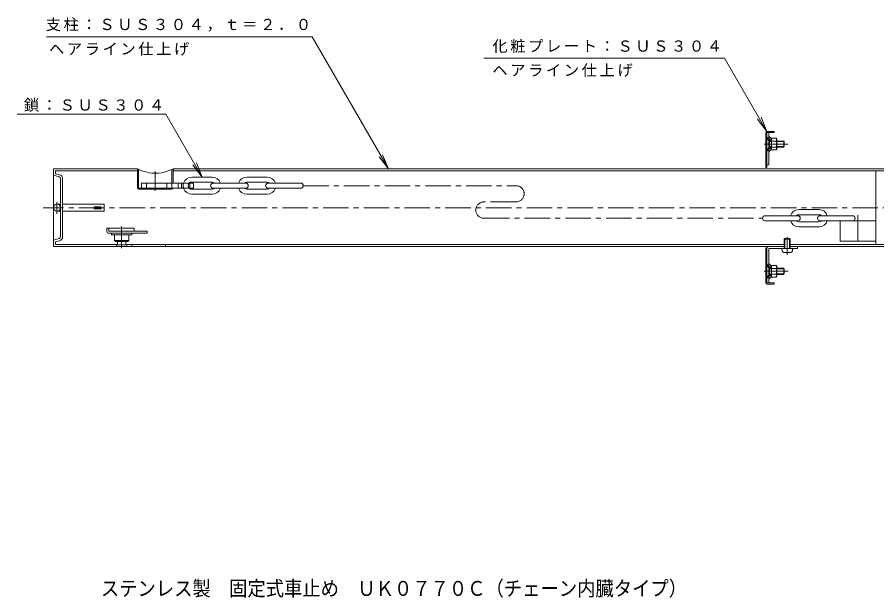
# Model space of a CAD drawing. Units: millimetres, scale not verified. Extents: x -807 to 922, y -674 to 584.
# Drawn here: x -507 to 337, y -674 to -103 of the extents above; entities that cross this region are included whole.
import ezdxf
from ezdxf.enums import TextEntityAlignment as Align

# ---------------------------------------------------------------- set-up
doc = ezdxf.new("R2010")
doc.units = ezdxf.units.MM
doc.header["$LTSCALE"] = 5
for name, pattern in [('CHAIN1', [8, 5, -1, 1, -1]), ('DASHED1', [1.8, 1.2, -0.6]), ('DOUBLE_CHAIN1', [8.8, 5, -1, 0.6, -0.6, 0.6, -1])]:
    doc.linetypes.add(name, pattern=pattern)
for name, color, linetype, lineweight in [('0-0_通り芯', 3, 'Continuous', 9), ('0-5_寸法', 7, 'Continuous', 9), ('0-6_ハッチ', 7, 'Continuous', 9), ('0-A', 7, 'Continuous', 9)]:
    doc.layers.add(name, color=color, linetype=linetype, lineweight=lineweight)
doc.layers.add('F-5_F-5ﾚｲﾔ', color=2, linetype='Continuous')
doc.styles.add('ＭＳ ゴシック', font='')
doc.styles.get('ＭＳ ゴシック').set_extended_font_data('MS Gothic')

msp = doc.modelspace()

# ---------------------------------------------------------------- linework, layer by layer
at = {"layer": '0-0_通り芯'}
for p, q in [((-471.888, -328.834), (-471.888, -252.534)), ((-471.888, -252.534), (-389.388, -252.534)), ((-389.388, -271.534), (-389.388, -252.534)), ((-388.388, -253.032), (-388.388, -271.534)), ((-355.388, -253.032), (-355.388, -271.534)), ((-354.388, -266.534), (-354.388, -252.534)), ((-354.388, -252.534), (488.112, -252.534)), ((-471.888, -258.773), (-466.37, -260.252)), ((-469.888, -257.239), (-469.888, -254.534)), ((-469.888, -254.534), (-389.388, -254.534)), ((-466, -258.283), (-469.888, -257.239)), ((-354.388, -254.534), (488.112, -254.534)), ((336.112, -326.834), (336.112, -254.534)), ((-464.887, -319.184), (-464.887, -262.184)), ((-462.888, -262.184), (-462.888, -319.184)), ((-355.388, -272.534), (-388.388, -272.534)), ((-464.887, -287.184), (-468.387, -287.184)), ((-468.387, -294.184), (-464.887, -294.184)), ((-419.388, -313.834), (-419.388, -310.834)), ((-417.388, -315.834), (-379.888, -315.834)), ((-411.888, -322.834), (-411.888, -317.334)), ((-397.888, -322.834), (-397.888, -317.334)), ((-379.888, -315.834), (-379.888, -313.834)), ((-471.888, -322.594), (-466.37, -321.116)), ((246.812, -328.834), (-471.888, -328.834)), ((-466, -323.084), (-469.888, -324.129)), ((-469.888, -324.129), (-469.888, -326.834)), ((-469.888, -326.834), (-408.888, -326.834)), ((-410.888, -323.834), (-411.888, -322.834)), ((-397.888, -322.834), (-411.888, -322.834)), ((-398.888, -323.834), (-410.888, -323.834)), ((-409.888, -326.834), (-409.888, -328.834)), ((-408.888, -327.334), (-408.888, -323.834)), ((-408.888, -327.334), (-400.888, -327.334)), ((-400.888, -327.334), (-400.888, -323.834)), ((-400.888, -326.834), (246.812, -326.834)), ((-399.888, -328.834), (-399.888, -326.834)), ((-398.888, -323.834), (-397.888, -322.834)), ((-394.888, -326.834), (-394.888, -328.834)), ((-361.888, -328.834), (-361.888, -326.834)), ((251.412, -326.834), (488.112, -326.834)), ((488.112, -328.834), (251.412, -328.834))]:
    msp.add_line(p, q, dxfattribs=at)
at = {"layer": '0-0_通り芯', "linetype": 'CHAIN1'}
for p, q in [((-371.888, -254.82), (-371.888, -274.23)), ((-468.387, -296.739), (-468.387, -285.088)), ((498.112, -290.684), (-481.888, -290.684)), ((-404.888, -330.369), (-404.888, -309.166))]:
    msp.add_line(p, q, dxfattribs=at)
at = {"layer": '0-0_通り芯'}
for points in [[(-462.888, -287.184), (-421.888, -287.184), (-421.888, -294.184), (-462.888, -294.184)], [(-419.388, -310.834), (-392.388, -310.834), (-392.388, -313.834)], [(-379.888, -313.834), (-417.388, -313.834), (-417.388, -310.834)], [(-414.888, -315.834), (-414.888, -317.334), (-394.888, -317.334), (-394.888, -315.834)]]:
    msp.add_lwpolyline(points, dxfattribs=at)
msp.add_lwpolyline([(-431.888, -289.684), (-431.888, -291.684), (-424.888, -291.684), (-424.888, -289.684)], close=True, dxfattribs=at)
msp.add_circle((-468.387, -290.684), 3.5, dxfattribs=at)
for centre, radius, start, end in [((-371.888, -218.634), 38.15, 242.69574, 272.25336), ((-371.888, -218.634), 38.15, 272.39261, 297.30424), ((-466.888, -262.184), 2, 0, 75), ((-466.888, -262.184), 4, 0, 77.17656), ((-388.388, -271.534), 1, 180, 270), ((-355.388, -271.534), 1, 270, 0), ((-466.888, -319.184), 2, 285, 0), ((-466.888, -319.184), 4, 282.82343, 0), ((-417.388, -313.834), 2, 180, 270)]:
    msp.add_arc(centre, radius, start, end, dxfattribs=at)
at = {"layer": '0-5_寸法'}
for p, q in [((-49.12, -143.592), (187.49, -143.592)), ((229.112, -215.684), (187.49, -143.592)), ((-507.48, -198.798), (-361.336, -198.798)), ((-361.336, -198.798), (-325.693, -260.534)), ((229.112, -215.684), (223.372, -201.825)), ((229.112, -215.684), (219.981, -203.783)), ((-142.757, -252.534), (-151.889, -240.633)), ((-142.757, -252.534), (-148.497, -238.676)), ((-325.693, -260.534), (-334.825, -248.633)), ((-325.693, -260.534), (-331.433, -246.676))]:
    msp.add_line(p, q, dxfattribs=at)
msp.add_lwpolyline([(-478.735, -122.805), (-217.656, -122.805), (-142.757, -252.534)], dxfattribs=at)
at = {"layer": '0-6_ハッチ'}
for p, q in [((-335.888, -260.534), (-315.888, -260.534)), ((-261.888, -260.534), (-281.888, -260.534)), ((-385.388, -266.534), (-385.388, -271.534)), ((-385.388, -266.534), (-334.388, -266.534)), ((-349.388, -271.534), (-349.388, -266.534)), ((-315.888, -265.534), (-335.888, -265.534)), ((-334.388, -266.534), (-334.388, -271.534)), ((-314.888, -266.534), (-282.888, -266.534)), ((-281.888, -265.534), (-261.888, -265.534)), ((-228.888, -266.534), (-260.888, -266.534)), ((-388.388, -271.534), (-334.388, -271.534)), ((-376.888, -272.534), (-376.888, -271.534)), ((-335.888, -272.534), (-315.888, -272.534)), ((-315.888, -277.534), (-335.888, -277.534)), ((-282.888, -271.534), (-314.888, -271.534)), ((-261.888, -272.534), (-281.888, -272.534)), ((-281.888, -277.534), (-261.888, -277.534)), ((-260.888, -271.534), (-228.888, -271.534)), ((280.377, -292.534), (260.377, -292.534)), ((227.377, -298.534), (259.377, -298.534)), ((259.377, -303.534), (227.377, -303.534)), ((260.377, -297.534), (280.377, -297.534)), ((313.377, -298.534), (281.377, -298.534)), ((281.377, -303.534), (336.112, -303.534)), ((301.112, -303.534), (301.112, -323.534)), ((280.377, -304.534), (260.377, -304.534)), ((260.377, -309.534), (280.377, -309.534)), ((301.112, -323.534), (336.112, -323.534))]:
    msp.add_line(p, q, dxfattribs=at)
at = {"layer": '0-6_ハッチ', "linetype": 'DASHED1'}
for p, q in [((-380.388, -266.534), (-380.388, -271.534)), ((-360.388, -271.534), (-360.388, -266.534)), ((-345.888, -271.534), (-345.888, -266.534)), ((-337.888, -266.534), (-337.888, -271.534))]:
    msp.add_line(p, q, dxfattribs=at)
at = {"layer": '0-6_ハッチ', "linetype": 'CHAIN1'}
for p, q in [((-226.388, -269.034), (-17.388, -269.034)), ((-17.388, -285.034), (-48.888, -285.034)), ((-48.888, -301.034), (224.877, -301.034)), ((318.612, -298.077), (318.612, -324.551))]:
    msp.add_line(p, q, dxfattribs=at)
at = {"layer": '0-6_ハッチ'}
for centre, radius, start, end in [((-335.888, -269.034), 8.5, 90, 163.0188), ((-315.888, -269.034), 8.5, 17.10463, 90), ((-281.888, -269.034), 8.5, 90, 162.89536), ((-261.888, -269.034), 8.5, 17.10463, 90), ((-335.888, -269.034), 3.5, 90, 128.65981), ((-314.888, -269.034), 2.5, 90, 270), ((-315.888, -269.034), 3.5, 45.58469, 90), ((-281.888, -269.034), 3.5, 90, 134.4153), ((-282.888, -269.034), 2.5, 270, 90), ((-260.888, -269.034), 2.5, 90, 270), ((-261.888, -269.034), 3.5, 45.58469, 90), ((-228.888, -269.034), 2.5, 270, 90), ((-335.888, -269.034), 8.5, 197.76813, 270), ((-335.888, -269.034), 3.5, 231.34018, 270), ((-315.888, -269.034), 3.5, 270, 315), ((-315.888, -269.034), 8.5, 270, 342.89536), ((-281.888, -269.034), 8.5, 197.10463, 270), ((-281.888, -269.034), 3.5, 225, 270), ((-261.888, -269.034), 3.5, 270, 314.4153), ((-261.888, -269.034), 8.5, 270, 342.89536), ((260.377, -301.034), 8.5, 90, 162.89536), ((280.377, -301.034), 8.5, 17.10463, 90), ((227.377, -301.034), 2.5, 90, 270), ((260.377, -301.034), 8.5, 197.10463, 270), ((260.377, -301.034), 3.5, 225, 270), ((260.377, -301.034), 3.5, 90, 134.4153), ((259.377, -301.034), 2.5, 270, 90), ((281.377, -301.034), 2.5, 90, 270), ((280.377, -301.034), 3.5, 45.58469, 90), ((280.377, -301.034), 3.5, 270, 314.4153), ((280.377, -301.034), 8.5, 270, 342.89536), ((313.377, -301.034), 2.5, 270, 90)]:
    msp.add_arc(centre, radius, start, end, dxfattribs=at)
at = {"layer": '0-6_ハッチ', "linetype": 'DASHED1'}
for radius, start, end in [(8.5, 163.0188, 197.76813), (3.5, 128.65981, 231.34018)]:
    msp.add_arc((-335.888, -269.034), radius, start, end, dxfattribs=at)
at = {"layer": '0-6_ハッチ', "linetype": 'CHAIN1'}
for centre, start, end in [((-17.388, -277.034), 270, 90), ((-48.888, -293.034), 90, 270)]:
    msp.add_arc(centre, 8, start, end, dxfattribs=at)
at = {"layer": '0-A'}
for p, q in [((228.112, -216.684), (228.112, -251.184)), ((229.112, -215.684), (236.112, -215.684)), ((229.112, -216.684), (229.112, -251.184)), ((231.112, -216.684), (231.112, -248.534)), ((229.112, -251.184), (228.112, -251.184)), ((229.112, -248.534), (231.112, -248.534)), ((246.812, -320.834), (246.112, -321.534)), ((251.412, -320.834), (246.812, -320.834)), ((246.812, -330.834), (246.812, -320.834)), ((252.112, -321.534), (251.412, -320.834)), ((251.412, -320.834), (251.412, -330.834)), ((246.112, -321.534), (246.112, -330.834)), ((246.112, -321.534), (252.112, -321.534)), ((252.112, -321.534), (252.112, -330.834)), ((229.112, -330.184), (228.112, -330.184)), ((228.112, -364.684), (228.112, -330.184)), ((229.112, -364.684), (229.112, -330.184)), ((243.862, -331.834), (243.862, -330.834)), ((251.362, -334.834), (246.863, -334.834)), ((254.362, -331.834), (254.362, -330.834)), ((229.112, -365.684), (236.112, -365.684))]:
    msp.add_line(p, q, dxfattribs=at)
at = {"layer": '0-A', "linetype": 'DOUBLE_CHAIN1'}
for p, q in [((228.112, -221.684), (231.612, -225.184)), ((232.319, -224.477), (229.112, -221.269)), ((231.112, -220.441), (233.734, -223.062)), ((231.612, -225.184), (233.733, -223.062)), ((231.612, -225.184), (231.612, -231.184)), ((233.734, -225.184), (231.612, -225.184)), ((233.734, -225.684), (231.612, -225.684)), ((238.243, -225.297), (233.734, -225.297)), ((245.612, -225.184), (238.734, -225.184)), ((246.112, -225.684), (238.734, -225.684)), ((246.112, -225.684), (245.612, -225.184)), ((245.612, -225.184), (245.612, -231.184)), ((246.112, -230.684), (246.112, -225.684)), ((250.112, -228.184), (226.552, -228.184)), ((231.612, -231.184), (228.112, -234.684)), ((229.112, -235.098), (232.319, -231.891)), ((233.734, -233.305), (231.112, -235.926)), ((231.612, -230.684), (233.734, -230.684)), ((233.733, -233.305), (231.612, -231.184)), ((231.612, -231.184), (233.734, -231.184)), ((233.734, -231.07), (238.243, -231.07)), ((238.734, -230.684), (246.112, -230.684)), ((238.734, -231.184), (245.612, -231.184)), ((245.612, -231.184), (246.112, -230.684)), ((229.112, -346.269), (232.319, -349.477)), ((233.734, -348.062), (231.112, -345.441)), ((250.112, -353.184), (226.552, -353.184)), ((231.612, -350.184), (228.112, -346.684)), ((233.733, -348.062), (231.612, -350.184)), ((231.612, -356.184), (231.612, -350.184)), ((231.612, -350.184), (233.734, -350.184)), ((231.612, -350.684), (233.734, -350.684)), ((233.734, -350.297), (238.243, -350.297)), ((238.734, -350.184), (245.612, -350.184)), ((238.734, -350.684), (246.112, -350.684)), ((245.612, -350.184), (246.112, -350.684)), ((245.612, -356.184), (245.612, -350.184)), ((246.112, -350.684), (246.112, -355.684)), ((228.112, -359.684), (231.612, -356.184)), ((232.319, -356.891), (229.112, -360.098)), ((231.112, -360.926), (233.734, -358.305)), ((233.734, -355.684), (231.612, -355.684)), ((231.612, -356.184), (233.733, -358.305)), ((233.734, -356.184), (231.612, -356.184)), ((238.243, -356.07), (233.734, -356.07)), ((246.112, -355.684), (238.734, -355.684)), ((245.612, -356.184), (238.734, -356.184)), ((246.112, -355.684), (245.612, -356.184))]:
    msp.add_line(p, q, dxfattribs=at)
at = {"layer": '0-A', "linetype": 'CHAIN1'}
msp.add_line((249.112, -319.211), (249.112, -336.869), dxfattribs=at)
at = {"layer": '0-A'}
for points in [[(236.112, -215.684), (236.112, -216.684), (229.112, -216.684)], [(231.112, -364.684), (231.112, -330.834), (259.112, -330.834), (259.112, -328.834)], [(236.112, -365.684), (236.112, -364.684), (229.112, -364.684)]]:
    msp.add_lwpolyline(points, dxfattribs=at)
at = {"layer": '0-A', "linetype": 'DOUBLE_CHAIN1'}
for points in [[(233.734, -233.934), (238.243, -233.934), (238.734, -233.084), (238.734, -223.284), (238.243, -222.434), (233.734, -222.434)], [(233.734, -347.434), (238.243, -347.434), (238.734, -348.284), (238.734, -358.084), (238.243, -358.934), (233.734, -358.934)]]:
    msp.add_lwpolyline(points, close=True, dxfattribs=at)
at = {"layer": '0-A'}
for centre, radius, start, end in [((229.112, -216.684), 1, 90, 180), ((231.112, -330.834), 2, 90, 180), ((246.863, -331.834), 3, 180, 270), ((251.362, -331.834), 3, 270, 0), ((229.112, -364.684), 1, 180, 270)]:
    msp.add_arc(centre, radius, start, end, dxfattribs=at)
at = {"layer": '0-A', "linetype": 'DOUBLE_CHAIN1'}
for centre, radius, start, end in [((236.471, -223.89), 2.262, 321.54424, 30), ((229.998, -228.184), 8.736, 340.7039, 19.29608), ((236.471, -232.477), 2.262, 330, 38.45575), ((236.471, -348.89), 2.262, 321.54424, 30), ((229.998, -353.184), 8.736, 340.7039, 19.29608), ((236.471, -357.477), 2.262, 330, 38.45575)]:
    msp.add_arc(centre, radius, start, end, dxfattribs=at)

# ---------------------------------------------------------------- texts
at = {"layer": '0-5_寸法', "char_height": 11, "attachment_point": 7, "style": 'ＭＳ ゴシック'}
for s, insert in [('\\T1.17;支柱：ＳＵＳ３０４，ｔ＝２．０', (-479.411, -117.692)), ('\\T1.17;化粧プレート：ＳＵＳ３０４', (-40.598, -138.559)), ('\\T1.17;ヘアライン仕上げ', (-476.273, -141.279)), ('\\T1.17;ヘアライン仕上げ', (-40.598, -162.234)), ('\\T1.17;鎖：ＳＵＳ３０４', (-500.877, -196.499))]:
    msp.add_mtext(s, dxfattribs=dict(at, insert=insert))
at = {"layer": 'F-5_F-5ﾚｲﾔ', "style": 'ＭＳ ゴシック', "width": 0.9}
msp.add_text('ステンレス製\u3000固定式車止め\u3000ＵＫ０７７０Ｃ（チェーン内臓タイプ）', height=14.66, dxfattribs=at).set_placement((-425.25, -676.554), align=Align.BOTTOM_LEFT)

doc.saveas('drawing.dxf')
